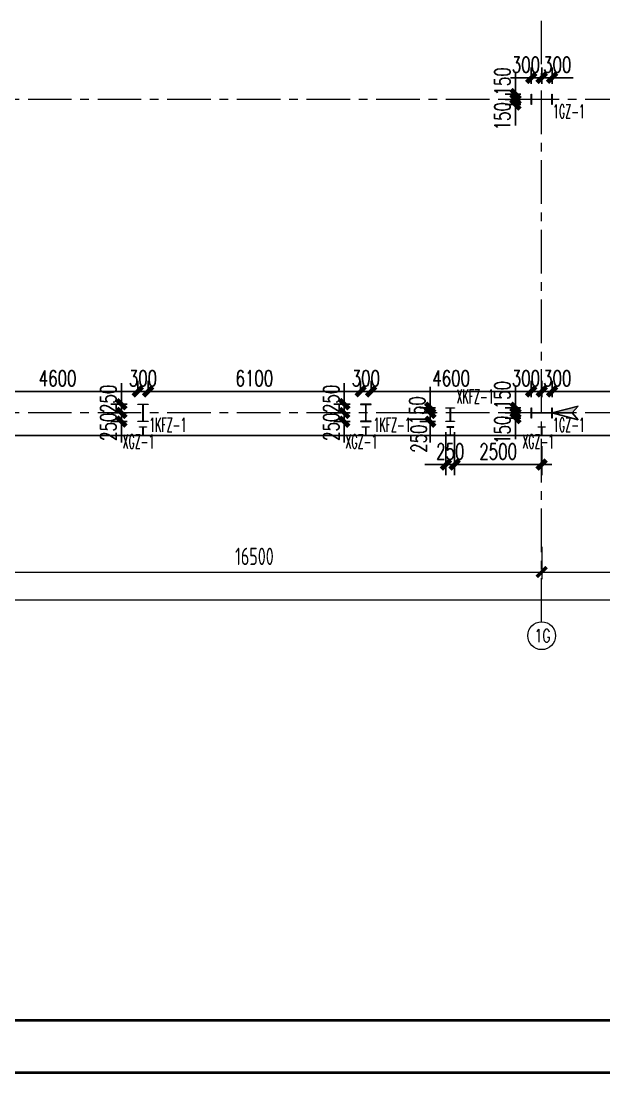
# Model space of a CAD drawing. Extents: x -1201378 to 2367219, y -619313 to 244905.
# Drawn here: x 103191 to 119930, y 118680 to 148900 of the extents above; entities that cross this region are included whole.
import ezdxf
from ezdxf.enums import TextEntityAlignment as Align

# ---------------------------------------------------------------- set-up
doc = ezdxf.new("R2010")
doc.units = 0
doc.header["$LTSCALE"] = 1000
doc.linetypes.add('CENTER', pattern=[2, 1.25, -0.25, 0.25, -0.25])
doc.linetypes.add('HIDDEN', pattern=[0.375, 0.25, -0.125])
doc.layers.get('0').update_dxf_attribs({"linetype": 'CONTINUOUS'})
doc.layers.get('Defpoints').update_dxf_attribs({"linetype": 'CONTINUOUS'})
for name, color, linetype in [('0-cxFrame', 155, 'CONTINUOUS'), ('S-CJGC', 5, 'CONTINUOUS'), ('S-DIMZ', 115, 'CONTINUOUS'), ('S-SGJ', 21, 'CONTINUOUS'), ('S-SHAPE2', 165, 'HIDDEN')]:
    doc.layers.add(name, color=color, linetype=linetype)
for name, color, linetype, lineweight in [('0-cxText', 131, 'CONTINUOUS', 25), ('S-axis', 111, 'CONTINUOUS', 0), ('S-col', 2, 'CONTINUOUS', 0), ('S-dote', 5, 'CENTER', 0)]:
    doc.layers.add(name, color=color, linetype=linetype, lineweight=lineweight)
doc.styles.add('_TCH_AXIS', font='COMPLEX', dxfattribs={"bigfont": 'GBCBIG'})
doc.styles.add('cx_tuming', font='simhei.ttf')
doc.styles.add('cx_tuqian1', font='')
doc.styles.add('SS1', font='tj-romans1.shx', dxfattribs={"width": 0.7, "bigfont": 'tj-hztxt1.shx'})
doc.styles.add('TSSD_Dimension', font='tssdeng.shx', dxfattribs={"width": 0.7, "bigfont": 'hztxt.shx'})
doc.styles.add('黑体', font='simhei.ttf', dxfattribs={"width": 0.8})
doc.styles.get('cx_tuqian1').set_extended_font_data('SimSun')
doc.dimstyles.new('S-150-ARCHI', dxfattribs={"dimscale": 150, "dimtxt": 3, "dimasz": 2, "dimexe": 2, "dimexo": 2, "dimgap": 1, "dimtad": 1, "dimdec": 0, "dimzin": 0, "dimdsep": 46, "dimtxsty": 'SS1', "dimblk1": 'TT', "dimblk2": 'TT', "dimsah": 1, "dimcen": 1, "dimclrd": 256, "dimclre": 256, "dimclrt": 256, "dimadec": 0, "dimazin": 0, "dimtfac": 1, "dimtdec": 0, "dimtix": 1, "dimtmove": 2, "dimatfit": 0, "dimldrblk": 'TT', "dimfxl": 2, "dimtolj": 1, "dimtzin": 0, "dimarcsym": 0})
doc.dimstyles.new('TSSD_200_200', dxfattribs={"dimtxt": 500, "dimasz": 200, "dimexe": 200, "dimexo": 500, "dimgap": 200, "dimtad": 1, "dimdec": 0, "dimzin": 0, "dimdsep": 46, "dimtxsty": 'TSSD_Dimension', "dimblk": 'ARCHTICK', "dimcen": 0, "dimdle": 200, "dimclrt": 7, "dimadec": 0, "dimazin": 0, "dimtfac": 1, "dimtdec": 0, "dimtix": 1, "dimtmove": 2, "dimatfit": 3, "dimfxl": 1, "dimtolj": 1, "dimtzin": 0, "dimarcsym": 0})

# ---------------------------------------------------------------- blocks, each defined once
blk = doc.blocks.new('TK22.A0 L(Dragon)')
at = {"layer": '0-cxFrame', "color": 7, "const_width": 0.5}
blk.add_lwpolyline([(0, 0), (-1486, 0), (-1486, 841), (0, 841)], close=True, dxfattribs=at)
at = {"layer": '0-cxFrame', "const_width": 0.5}
blk.add_lwpolyline([(-80, 10), (-1466, 10), (-1466, 831), (-80, 831)], close=True, dxfattribs=at)
at = {"style": '黑体', "flags": 4}
blk.add_attdef('图幅', text='', height=3.3, dxfattribs=at).set_placement((-40, 3), align=Align.RIGHT)
at = {"layer": '0-cxText', "flags": 4}
for tag, height, style, p in [('建设单位', 3.5, 'cx_tuming', (-45, 240)), ('项目名称', 3.5, 'cx_tuming', (-45, 210)), ('子项名称', 3.5, 'cx_tuming', (-45, 180)), ('工程编号', 3.3, 'cx_tuqian1', (-35, 165)), ('图名1', 3.5, 'cx_tuming', (-45, 87)), ('图名2', 3.5, 'cx_tuming', (-45, 79)), ('图名3', 3.5, 'cx_tuming', (-45, 71)), ('出图日期', 3.3, 'cx_tuqian1', (-39, 60)), ('专业', 3.3, 'cx_tuqian1', (-55, 52)), ('图号', 3.3, 'cx_tuqian1', (-55, 44)), ('版次', 3.3, 'cx_tuqian1', (-20, 44))]:
    blk.add_attdef(tag, text='', height=height, dxfattribs=dict(at, style=style)).set_placement(p, align=Align.MIDDLE)
at = {"layer": 'Defpoints', "color": 6, "flags": 4}
for tag, height, style, p in [('tufu', 3.3, '黑体', (-12, 12)), ('dwfname', 4, 'cx_tuqian1', (-80, 3))]:
    blk.add_attdef(tag, text='', height=height, dxfattribs=dict(at, style=style)).set_placement(p, align=Align.RIGHT)
blk = doc.blocks.new('_FZH')
at = {"layer": 'S-col'}
blk.add_lwpolyline([(-0.375, -0.188), (-0.375, 0.187), (-0.36, 0.187), (-0.36, 0.005), (0.36, 0.005), (0.36, 0.187), (0.375, 0.187), (0.375, -0.188), (0.36, -0.188), (0.36, -0.005), (-0.36, -0.005), (-0.36, -0.188)], close=True, dxfattribs=at)
blk = doc.blocks.new('w4234324')
at = {"layer": 'S-col', "xscale": 800.0000000000005, "yscale": 800.0000000000005, "zscale": 800.0000000000005}
for p in [(-226954, 750820), (-226954, 741820)]:
    blk.add_blockref('_FZH', p, dxfattribs=at)
blk = doc.blocks.new('_ArchTick')
at = {"color": 0, "linetype": 'ByBlock', "const_width": 0.5}
blk.add_lwpolyline([(-0.71, -0.71), (0.71, 0.71)], dxfattribs=at)
blk = doc.blocks.new('*D3024')
at = {"layer": 'Defpoints', "color": 0, "transparency": 16777216}
for p in [(-198358, 21687), (-181858, 21687), (-181858, 20460)]:
    blk.add_point(p, dxfattribs=at)
at = {"layer": 'S-axis', "color": 0, "lineweight": -2, "transparency": 16777216}
for p, q in [((-198358, 21187), (-198358, 20260)), ((-181858, 21187), (-181858, 20260)), ((-198558, 20460), (-181658, 20460))]:
    blk.add_line(p, q, dxfattribs=at)
at = {"layer": 'S-axis', "color": 0, "lineweight": -2, "transparency": 16777216, "xscale": 200, "yscale": 200, "zscale": 200, "rotation": 180}
blk.add_blockref('_ArchTick', (-198358, 20460), dxfattribs=at)
at = {"layer": 'S-axis', "color": 0, "lineweight": -2, "transparency": 16777216, "xscale": 200, "yscale": 200, "zscale": 200}
blk.add_blockref('_ArchTick', (-181858, 20460), dxfattribs=at)
at = {"layer": 'S-axis', "color": 7, "transparency": 16777216, "insert": (-190108, 20910), "char_height": 500, "attachment_point": 5, "style": 'TSSD_Dimension'}
blk.add_mtext('\\A1;16500', dxfattribs=at)
blk = doc.blocks.new('*D3025')
at = {"layer": 'Defpoints', "color": 0, "transparency": 16777216}
for p in [(-181858, 21687), (-165358, 21687), (-165358, 20460)]:
    blk.add_point(p, dxfattribs=at)
at = {"layer": 'S-axis', "color": 0, "lineweight": -2, "transparency": 16777216}
for p, q in [((-181858, 21187), (-181858, 20260)), ((-165358, 21187), (-165358, 20260)), ((-182058, 20460), (-165158, 20460))]:
    blk.add_line(p, q, dxfattribs=at)
at = {"layer": 'S-axis', "color": 0, "lineweight": -2, "transparency": 16777216, "xscale": 200, "yscale": 200, "zscale": 200, "rotation": 180}
blk.add_blockref('_ArchTick', (-181858, 20460), dxfattribs=at)
at = {"layer": 'S-axis', "color": 0, "lineweight": -2, "transparency": 16777216, "xscale": 200, "yscale": 200, "zscale": 200}
blk.add_blockref('_ArchTick', (-165358, 20460), dxfattribs=at)
at = {"layer": 'S-axis', "color": 7, "transparency": 16777216, "insert": (-173608, 20910), "char_height": 500, "attachment_point": 5, "style": 'TSSD_Dimension'}
blk.add_mtext('\\A1;16500', dxfattribs=at)
blk = doc.blocks.new('*D3034')
at = {"layer": 'Defpoints', "color": 0, "transparency": 16777216}
for p in [(-209458, 21587), (-82958, 21587), (-82958, 19660)]:
    blk.add_point(p, dxfattribs=at)
at = {"layer": 'S-axis', "color": 0, "lineweight": -2, "transparency": 16777216}
for p, q in [((-209458, 21087), (-209458, 19460)), ((-82958, 21087), (-82958, 19460)), ((-209658, 19660), (-82758, 19660))]:
    blk.add_line(p, q, dxfattribs=at)
at = {"layer": 'S-axis', "color": 0, "lineweight": -2, "transparency": 16777216, "xscale": 200, "yscale": 200, "zscale": 200, "rotation": 180}
blk.add_blockref('_ArchTick', (-209458, 19660), dxfattribs=at)
at = {"layer": 'S-axis', "color": 0, "lineweight": -2, "transparency": 16777216, "xscale": 200, "yscale": 200, "zscale": 200}
blk.add_blockref('_ArchTick', (-82958, 19660), dxfattribs=at)
at = {"layer": 'S-axis', "color": 7, "transparency": 16777216, "insert": (-146208, 20110), "char_height": 500, "attachment_point": 5, "style": 'TSSD_Dimension'}
blk.add_mtext('\\A1;126500', dxfattribs=at)
blk = doc.blocks.new('TT')
blk.add_line((-0.97, 0), (0.97, 0))
at = {"const_width": 0.45}
blk.add_lwpolyline([(-0.44, -0.44), (0.44, 0.44)], dxfattribs=at)
blk = doc.blocks.new('*D4995')
at = {"layer": 'Defpoints', "color": 0, "transparency": 16777216}
for p in [(117390, 137652), (117842, 137652), (117842, 137502)]:
    blk.add_point(p, dxfattribs=at)
at = {"layer": 'S-DIMZ', "lineweight": -2, "transparency": 16777216}
for p, q in [((117390, 137952), (117390, 138252)), ((117542, 137652), (117090, 137652)), ((117542, 137502), (117090, 137502)), ((117390, 137502), (117390, 137652)), ((117390, 137202), (117390, 136902))]:
    blk.add_line(p, q, dxfattribs=at)
at = {"layer": 'S-DIMZ', "lineweight": -2, "transparency": 16777216, "xscale": 300, "yscale": 300, "zscale": 300}
for p, rotation in [((117390, 137652), 270), ((117390, 137502), 90)]:
    blk.add_blockref('TT', p, dxfattribs=dict(at, rotation=rotation))
at = {"layer": 'S-DIMZ', "transparency": 16777216, "insert": (117015, 137168), "char_height": 450, "attachment_point": 5, "rotation": 90, "style": 'SS1'}
blk.add_mtext('\\A1;150', dxfattribs=at)
blk = doc.blocks.new('*D4996')
at = {"layer": 'Defpoints', "color": 0, "transparency": 16777216}
for p in [(117390, 137802), (117842, 137802), (117842, 137652)]:
    blk.add_point(p, dxfattribs=at)
at = {"layer": 'S-DIMZ', "lineweight": -2, "transparency": 16777216}
for p, q in [((117390, 138102), (117390, 138402)), ((117542, 137802), (117090, 137802)), ((117542, 137652), (117090, 137652)), ((117390, 137652), (117390, 137802)), ((117390, 137352), (117390, 137052))]:
    blk.add_line(p, q, dxfattribs=at)
at = {"layer": 'S-DIMZ', "lineweight": -2, "transparency": 16777216, "xscale": 300, "yscale": 300, "zscale": 300}
for p, rotation in [((117390, 137802), 270), ((117390, 137652), 90)]:
    blk.add_blockref('TT', p, dxfattribs=dict(at, rotation=rotation))
at = {"layer": 'S-DIMZ', "transparency": 16777216, "insert": (117015, 138167), "char_height": 450, "attachment_point": 5, "rotation": 90, "style": 'SS1'}
blk.add_mtext('\\A1;150', dxfattribs=at)
blk = doc.blocks.new('*D4997')
at = {"layer": 'Defpoints', "color": 0, "transparency": 16777216}
for p in [(118142, 138270), (117842, 137802), (118142, 137802)]:
    blk.add_point(p, dxfattribs=at)
at = {"layer": 'S-DIMZ', "lineweight": -2, "transparency": 16777216}
for p, q in [((117842, 138102), (117842, 138570)), ((118142, 138102), (118142, 138570)), ((117542, 138270), (117242, 138270)), ((117842, 138270), (118142, 138270)), ((118442, 138270), (118742, 138270))]:
    blk.add_line(p, q, dxfattribs=at)
at = {"layer": 'S-DIMZ', "lineweight": -2, "transparency": 16777216, "xscale": 300, "yscale": 300, "zscale": 300}
blk.add_blockref('TT', (117842, 138270), dxfattribs=at)
at = {"layer": 'S-DIMZ', "lineweight": -2, "transparency": 16777216, "xscale": 300, "yscale": 300, "zscale": 300, "rotation": 180}
blk.add_blockref('TT', (118142, 138270), dxfattribs=at)
at = {"layer": 'S-DIMZ', "transparency": 16777216, "insert": (117689, 138645), "char_height": 450, "attachment_point": 5, "style": 'SS1'}
blk.add_mtext('\\A1;300', dxfattribs=at)
blk = doc.blocks.new('*D4998')
at = {"layer": 'Defpoints', "color": 0, "transparency": 16777216}
for p in [(118442, 138270), (118142, 137802), (118442, 137802)]:
    blk.add_point(p, dxfattribs=at)
at = {"layer": 'S-DIMZ', "lineweight": -2, "transparency": 16777216}
for p, q in [((118142, 138102), (118142, 138570)), ((118442, 138102), (118442, 138570)), ((117842, 138270), (117542, 138270)), ((118142, 138270), (118442, 138270)), ((118742, 138270), (119042, 138270))]:
    blk.add_line(p, q, dxfattribs=at)
at = {"layer": 'S-DIMZ', "lineweight": -2, "transparency": 16777216, "xscale": 300, "yscale": 300, "zscale": 300}
blk.add_blockref('TT', (118142, 138270), dxfattribs=at)
at = {"layer": 'S-DIMZ', "lineweight": -2, "transparency": 16777216, "xscale": 300, "yscale": 300, "zscale": 300, "rotation": 180}
blk.add_blockref('TT', (118442, 138270), dxfattribs=at)
at = {"layer": 'S-DIMZ', "transparency": 16777216, "insert": (118589, 138645), "char_height": 450, "attachment_point": 5, "style": 'SS1'}
blk.add_mtext('\\A1;300', dxfattribs=at)
blk = doc.blocks.new('*D4979')
at = {"layer": 'Defpoints', "color": 0, "transparency": 16777216}
for p in [(117390, 146652), (117842, 146652), (117842, 146502)]:
    blk.add_point(p, dxfattribs=at)
at = {"layer": 'S-DIMZ', "lineweight": -2, "transparency": 16777216}
for p, q in [((117390, 146952), (117390, 147252)), ((117542, 146652), (117090, 146652)), ((117390, 146502), (117390, 146652)), ((117542, 146502), (117090, 146502)), ((117390, 146202), (117390, 145902))]:
    blk.add_line(p, q, dxfattribs=at)
at = {"layer": 'S-DIMZ', "lineweight": -2, "transparency": 16777216, "xscale": 300, "yscale": 300, "zscale": 300}
for p, rotation in [((117390, 146652), 270), ((117390, 146502), 90)]:
    blk.add_blockref('TT', p, dxfattribs=dict(at, rotation=rotation))
at = {"layer": 'S-DIMZ', "transparency": 16777216, "insert": (117015, 146168), "char_height": 450, "attachment_point": 5, "rotation": 90, "style": 'SS1'}
blk.add_mtext('\\A1;150', dxfattribs=at)
blk = doc.blocks.new('*D4980')
at = {"layer": 'Defpoints', "color": 0, "transparency": 16777216}
for p in [(117390, 146802), (117842, 146802), (117842, 146652)]:
    blk.add_point(p, dxfattribs=at)
at = {"layer": 'S-DIMZ', "lineweight": -2, "transparency": 16777216}
for p, q in [((117390, 147102), (117390, 147402)), ((117542, 146802), (117090, 146802)), ((117542, 146652), (117090, 146652)), ((117390, 146652), (117390, 146802)), ((117390, 146352), (117390, 146052))]:
    blk.add_line(p, q, dxfattribs=at)
at = {"layer": 'S-DIMZ', "lineweight": -2, "transparency": 16777216, "xscale": 300, "yscale": 300, "zscale": 300}
for p, rotation in [((117390, 146802), 270), ((117390, 146652), 90)]:
    blk.add_blockref('TT', p, dxfattribs=dict(at, rotation=rotation))
at = {"layer": 'S-DIMZ', "transparency": 16777216, "insert": (117015, 147167), "char_height": 450, "attachment_point": 5, "rotation": 90, "style": 'SS1'}
blk.add_mtext('\\A1;150', dxfattribs=at)
blk = doc.blocks.new('*D4981')
at = {"layer": 'Defpoints', "color": 0, "transparency": 16777216}
for p in [(118142, 147270), (117842, 146802), (118142, 146802)]:
    blk.add_point(p, dxfattribs=at)
at = {"layer": 'S-DIMZ', "lineweight": -2, "transparency": 16777216}
for p, q in [((117842, 147102), (117842, 147570)), ((118142, 147102), (118142, 147570)), ((117542, 147270), (117242, 147270)), ((117842, 147270), (118142, 147270)), ((118442, 147270), (118742, 147270))]:
    blk.add_line(p, q, dxfattribs=at)
at = {"layer": 'S-DIMZ', "lineweight": -2, "transparency": 16777216, "xscale": 300, "yscale": 300, "zscale": 300}
blk.add_blockref('TT', (117842, 147270), dxfattribs=at)
at = {"layer": 'S-DIMZ', "lineweight": -2, "transparency": 16777216, "xscale": 300, "yscale": 300, "zscale": 300, "rotation": 180}
blk.add_blockref('TT', (118142, 147270), dxfattribs=at)
at = {"layer": 'S-DIMZ', "transparency": 16777216, "insert": (117689, 147645), "char_height": 450, "attachment_point": 5, "style": 'SS1'}
blk.add_mtext('\\A1;300', dxfattribs=at)
blk = doc.blocks.new('*D4982')
at = {"layer": 'Defpoints', "color": 0, "transparency": 16777216}
for p in [(118442, 147270), (118142, 146802), (118442, 146802)]:
    blk.add_point(p, dxfattribs=at)
at = {"layer": 'S-DIMZ', "lineweight": -2, "transparency": 16777216}
for p, q in [((118142, 147102), (118142, 147570)), ((118442, 147102), (118442, 147570)), ((117842, 147270), (117542, 147270)), ((118142, 147270), (118442, 147270)), ((118742, 147270), (119042, 147270))]:
    blk.add_line(p, q, dxfattribs=at)
at = {"layer": 'S-DIMZ', "lineweight": -2, "transparency": 16777216, "xscale": 300, "yscale": 300, "zscale": 300}
blk.add_blockref('TT', (118142, 147270), dxfattribs=at)
at = {"layer": 'S-DIMZ', "lineweight": -2, "transparency": 16777216, "xscale": 300, "yscale": 300, "zscale": 300, "rotation": 180}
blk.add_blockref('TT', (118442, 147270), dxfattribs=at)
at = {"layer": 'S-DIMZ', "transparency": 16777216, "insert": (118589, 147645), "char_height": 450, "attachment_point": 5, "style": 'SS1'}
blk.add_mtext('\\A1;300', dxfattribs=at)
blk = doc.blocks.new('*D5128')
at = {"layer": 'Defpoints', "color": 0, "transparency": 16777216}
for p in [(106542, 137902), (106073, 137652), (106542, 137652)]:
    blk.add_point(p, dxfattribs=at)
at = {"layer": 'S-DIMZ', "lineweight": -2, "transparency": 16777216}
for p, q in [((106073, 138202), (106073, 138502)), ((106242, 137902), (105773, 137902)), ((106073, 137902), (106073, 137652)), ((106242, 137652), (105773, 137652)), ((106073, 137352), (106073, 137052))]:
    blk.add_line(p, q, dxfattribs=at)
at = {"layer": 'S-DIMZ', "lineweight": -2, "transparency": 16777216, "xscale": 300, "yscale": 300, "zscale": 300}
for p, rotation in [((106073, 137902), 270), ((106073, 137652), 90)]:
    blk.add_blockref('TT', p, dxfattribs=dict(at, rotation=rotation))
at = {"layer": 'S-DIMZ', "transparency": 16777216, "insert": (105698, 138055), "char_height": 450, "attachment_point": 5, "rotation": 90, "style": 'SS1'}
blk.add_mtext('\\A1;250', dxfattribs=at)
blk = doc.blocks.new('*D5129')
at = {"layer": 'Defpoints', "color": 0, "transparency": 16777216}
for p in [(106542, 137652), (106073, 137402), (106542, 137402)]:
    blk.add_point(p, dxfattribs=at)
at = {"layer": 'S-DIMZ', "lineweight": -2, "transparency": 16777216}
for p, q in [((106073, 137952), (106073, 138252)), ((106242, 137652), (105773, 137652)), ((106073, 137652), (106073, 137402)), ((106242, 137402), (105773, 137402)), ((106073, 137102), (106073, 136802))]:
    blk.add_line(p, q, dxfattribs=at)
at = {"layer": 'S-DIMZ', "lineweight": -2, "transparency": 16777216, "xscale": 300, "yscale": 300, "zscale": 300}
for p, rotation in [((106073, 137652), 270), ((106073, 137402), 90)]:
    blk.add_blockref('TT', p, dxfattribs=dict(at, rotation=rotation))
at = {"layer": 'S-DIMZ', "transparency": 16777216, "insert": (105698, 137254), "char_height": 450, "attachment_point": 5, "rotation": 90, "style": 'SS1'}
blk.add_mtext('\\A1;250', dxfattribs=at)
blk = doc.blocks.new('*D5130')
at = {"layer": 'Defpoints', "color": 0, "transparency": 16777216}
for p in [(106842, 138270), (106542, 137902), (106842, 137902)]:
    blk.add_point(p, dxfattribs=at)
at = {"layer": 'S-DIMZ', "lineweight": -2, "transparency": 16777216}
for p, q in [((106542, 138202), (106542, 138570)), ((106842, 138202), (106842, 138570)), ((106242, 138270), (105942, 138270)), ((106542, 138270), (106842, 138270)), ((107142, 138270), (107442, 138270))]:
    blk.add_line(p, q, dxfattribs=at)
at = {"layer": 'S-DIMZ', "lineweight": -2, "transparency": 16777216, "xscale": 300, "yscale": 300, "zscale": 300}
blk.add_blockref('TT', (106542, 138270), dxfattribs=at)
at = {"layer": 'S-DIMZ', "lineweight": -2, "transparency": 16777216, "xscale": 300, "yscale": 300, "zscale": 300, "rotation": 180}
blk.add_blockref('TT', (106842, 138270), dxfattribs=at)
at = {"layer": 'S-DIMZ', "transparency": 16777216, "insert": (106692, 138645), "char_height": 450, "attachment_point": 5, "style": 'SS1'}
blk.add_mtext('\\A1;300', dxfattribs=at)
blk = doc.blocks.new('*D5131')
at = {"layer": 'Defpoints', "color": 0, "transparency": 16777216}
for p in [(112942, 137902), (112473, 137652), (112942, 137652)]:
    blk.add_point(p, dxfattribs=at)
at = {"layer": 'S-DIMZ', "lineweight": -2, "transparency": 16777216}
for p, q in [((112473, 138202), (112473, 138502)), ((112642, 137902), (112173, 137902)), ((112473, 137902), (112473, 137652)), ((112642, 137652), (112173, 137652)), ((112473, 137352), (112473, 137052))]:
    blk.add_line(p, q, dxfattribs=at)
at = {"layer": 'S-DIMZ', "lineweight": -2, "transparency": 16777216, "xscale": 300, "yscale": 300, "zscale": 300}
for p, rotation in [((112473, 137902), 270), ((112473, 137652), 90)]:
    blk.add_blockref('TT', p, dxfattribs=dict(at, rotation=rotation))
at = {"layer": 'S-DIMZ', "transparency": 16777216, "insert": (112098, 138055), "char_height": 450, "attachment_point": 5, "rotation": 90, "style": 'SS1'}
blk.add_mtext('\\A1;250', dxfattribs=at)
blk = doc.blocks.new('*D5132')
at = {"layer": 'Defpoints', "color": 0, "transparency": 16777216}
for p in [(112942, 137652), (112473, 137402), (112942, 137402)]:
    blk.add_point(p, dxfattribs=at)
at = {"layer": 'S-DIMZ', "lineweight": -2, "transparency": 16777216}
for p, q in [((112473, 137952), (112473, 138252)), ((112642, 137652), (112173, 137652)), ((112473, 137652), (112473, 137402)), ((112642, 137402), (112173, 137402)), ((112473, 137102), (112473, 136802))]:
    blk.add_line(p, q, dxfattribs=at)
at = {"layer": 'S-DIMZ', "lineweight": -2, "transparency": 16777216, "xscale": 300, "yscale": 300, "zscale": 300}
for p, rotation in [((112473, 137652), 270), ((112473, 137402), 90)]:
    blk.add_blockref('TT', p, dxfattribs=dict(at, rotation=rotation))
at = {"layer": 'S-DIMZ', "transparency": 16777216, "insert": (112098, 137254), "char_height": 450, "attachment_point": 5, "rotation": 90, "style": 'SS1'}
blk.add_mtext('\\A1;250', dxfattribs=at)
blk = doc.blocks.new('*D5133')
at = {"layer": 'Defpoints', "color": 0, "transparency": 16777216}
for p in [(113242, 138270), (112942, 137902), (113242, 137902)]:
    blk.add_point(p, dxfattribs=at)
at = {"layer": 'S-DIMZ', "lineweight": -2, "transparency": 16777216}
for p, q in [((112942, 138202), (112942, 138570)), ((113242, 138202), (113242, 138570)), ((112642, 138270), (112342, 138270)), ((112942, 138270), (113242, 138270)), ((113542, 138270), (113842, 138270))]:
    blk.add_line(p, q, dxfattribs=at)
at = {"layer": 'S-DIMZ', "lineweight": -2, "transparency": 16777216, "xscale": 300, "yscale": 300, "zscale": 300}
blk.add_blockref('TT', (112942, 138270), dxfattribs=at)
at = {"layer": 'S-DIMZ', "lineweight": -2, "transparency": 16777216, "xscale": 300, "yscale": 300, "zscale": 300, "rotation": 180}
blk.add_blockref('TT', (113242, 138270), dxfattribs=at)
at = {"layer": 'S-DIMZ', "transparency": 16777216, "insert": (113092, 138645), "char_height": 450, "attachment_point": 5, "style": 'SS1'}
blk.add_mtext('\\A1;300', dxfattribs=at)
blk = doc.blocks.new('*D5134')
at = {"layer": 'Defpoints', "color": 0, "transparency": 16777216}
for p in [(106542, 138270), (106542, 137902), (101942, 137802)]:
    blk.add_point(p, dxfattribs=at)
at = {"layer": 'S-DIMZ', "lineweight": -2, "transparency": 16777216}
for p, q in [((101942, 138102), (101942, 138570)), ((106542, 138202), (106542, 138570)), ((102242, 138270), (106242, 138270))]:
    blk.add_line(p, q, dxfattribs=at)
at = {"layer": 'S-DIMZ', "lineweight": -2, "transparency": 16777216, "xscale": 300, "yscale": 300, "zscale": 300, "rotation": 180}
blk.add_blockref('TT', (101942, 138270), dxfattribs=at)
at = {"layer": 'S-DIMZ', "lineweight": -2, "transparency": 16777216, "xscale": 300, "yscale": 300, "zscale": 300}
blk.add_blockref('TT', (106542, 138270), dxfattribs=at)
at = {"layer": 'S-DIMZ', "transparency": 16777216, "insert": (104242, 138645), "char_height": 450, "attachment_point": 5, "style": 'SS1'}
blk.add_mtext('\\A1;4600', dxfattribs=at)
blk = doc.blocks.new('*D5135')
at = {"layer": 'Defpoints', "color": 0, "transparency": 16777216}
for p in [(106842, 138270), (106842, 137902), (112942, 137902)]:
    blk.add_point(p, dxfattribs=at)
at = {"layer": 'S-DIMZ', "lineweight": -2, "transparency": 16777216}
for p, q in [((106842, 138202), (106842, 138570)), ((112942, 138202), (112942, 138570)), ((112642, 138270), (107142, 138270))]:
    blk.add_line(p, q, dxfattribs=at)
at = {"layer": 'S-DIMZ', "lineweight": -2, "transparency": 16777216, "xscale": 300, "yscale": 300, "zscale": 300, "rotation": 180}
blk.add_blockref('TT', (106842, 138270), dxfattribs=at)
at = {"layer": 'S-DIMZ', "lineweight": -2, "transparency": 16777216, "xscale": 300, "yscale": 300, "zscale": 300}
blk.add_blockref('TT', (112942, 138270), dxfattribs=at)
at = {"layer": 'S-DIMZ', "transparency": 16777216, "insert": (109892, 138645), "char_height": 450, "attachment_point": 5, "style": 'SS1'}
blk.add_mtext('\\A1;6100', dxfattribs=at)
blk = doc.blocks.new('*D5136')
at = {"layer": 'Defpoints', "color": 0, "transparency": 16777216}
for p in [(113242, 138270), (113242, 137902), (117842, 137802)]:
    blk.add_point(p, dxfattribs=at)
at = {"layer": 'S-DIMZ', "lineweight": -2, "transparency": 16777216}
for p, q in [((113242, 138202), (113242, 138570)), ((117842, 138102), (117842, 138570)), ((117542, 138270), (113542, 138270))]:
    blk.add_line(p, q, dxfattribs=at)
at = {"layer": 'S-DIMZ', "lineweight": -2, "transparency": 16777216, "xscale": 300, "yscale": 300, "zscale": 300, "rotation": 180}
blk.add_blockref('TT', (113242, 138270), dxfattribs=at)
at = {"layer": 'S-DIMZ', "lineweight": -2, "transparency": 16777216, "xscale": 300, "yscale": 300, "zscale": 300}
blk.add_blockref('TT', (117842, 138270), dxfattribs=at)
at = {"layer": 'S-DIMZ', "transparency": 16777216, "insert": (115542, 138645), "char_height": 450, "attachment_point": 5, "style": 'SS1'}
blk.add_mtext('\\A1;4600', dxfattribs=at)
blk = doc.blocks.new('*D5140')
at = {"layer": 'Defpoints', "color": 0, "transparency": 16777216}
for p in [(123042, 138270), (123042, 137902), (118442, 137802)]:
    blk.add_point(p, dxfattribs=at)
at = {"layer": 'S-DIMZ', "lineweight": -2, "transparency": 16777216}
for p, q in [((118442, 138102), (118442, 138570)), ((123042, 138202), (123042, 138570)), ((118742, 138270), (122742, 138270))]:
    blk.add_line(p, q, dxfattribs=at)
at = {"layer": 'S-DIMZ', "lineweight": -2, "transparency": 16777216, "xscale": 300, "yscale": 300, "zscale": 300, "rotation": 180}
blk.add_blockref('TT', (118442, 138270), dxfattribs=at)
at = {"layer": 'S-DIMZ', "lineweight": -2, "transparency": 16777216, "xscale": 300, "yscale": 300, "zscale": 300}
blk.add_blockref('TT', (123042, 138270), dxfattribs=at)
at = {"layer": 'S-DIMZ', "transparency": 16777216, "insert": (120742, 138645), "char_height": 450, "attachment_point": 5, "style": 'SS1'}
blk.add_mtext('\\A1;4600', dxfattribs=at)
blk = doc.blocks.new('S-CJGC')
at = {"layer": 'S-CJGC'}
for p, q in [((-131, -119), (0, 381)), ((131, -119), (0, 381)), ((0, 381), (0, 0)), ((0, 0), (-131, -119)), ((0, 0), (131, -119))]:
    blk.add_line(p, q, dxfattribs=at)
blk.add_solid([(131, -119), (0, 0), (0, 381)], dxfattribs=at)
blk = doc.blocks.new('*D6789')
at = {"layer": 'Defpoints', "color": 0, "transparency": 16777216}
for p in [(114943, 137652), (115391, 137802), (115391, 137652)]:
    blk.add_point(p, dxfattribs=at)
at = {"layer": 'S-DIMZ', "lineweight": -2, "transparency": 16777216}
for p, q in [((114943, 138102), (114943, 138402)), ((115091, 137802), (114643, 137802)), ((115091, 137652), (114643, 137652)), ((114943, 137802), (114943, 137652)), ((114943, 137352), (114943, 137052))]:
    blk.add_line(p, q, dxfattribs=at)
at = {"layer": 'S-DIMZ', "lineweight": -2, "transparency": 16777216, "xscale": 300, "yscale": 300, "zscale": 300}
for p, rotation in [((114943, 137802), 270), ((114943, 137652), 90)]:
    blk.add_blockref('TT', p, dxfattribs=dict(at, rotation=rotation))
at = {"layer": 'S-DIMZ', "transparency": 16777216, "insert": (114568, 137727), "char_height": 450, "attachment_point": 5, "rotation": 90, "style": 'SS1'}
blk.add_mtext('\\A1;150', dxfattribs=at)
blk = doc.blocks.new('*D6790')
at = {"layer": 'Defpoints', "color": 0, "transparency": 16777216}
for p in [(115391, 137652), (114943, 137402), (115391, 137402)]:
    blk.add_point(p, dxfattribs=at)
at = {"layer": 'S-DIMZ', "lineweight": -2, "transparency": 16777216}
for p, q in [((114943, 137952), (114943, 138252)), ((115091, 137652), (114643, 137652)), ((114943, 137652), (114943, 137402)), ((115091, 137402), (114643, 137402)), ((114943, 137102), (114943, 136802))]:
    blk.add_line(p, q, dxfattribs=at)
at = {"layer": 'S-DIMZ', "lineweight": -2, "transparency": 16777216, "xscale": 300, "yscale": 300, "zscale": 300}
for p, rotation in [((114943, 137652), 270), ((114943, 137402), 90)]:
    blk.add_blockref('TT', p, dxfattribs=dict(at, rotation=rotation))
at = {"layer": 'S-DIMZ', "transparency": 16777216, "insert": (114613, 136915), "char_height": 450, "attachment_point": 5, "rotation": 90, "style": 'SS1'}
blk.add_mtext('\\A1;250', dxfattribs=at)
blk = doc.blocks.new('*D6791')
at = {"layer": 'Defpoints', "color": 0, "transparency": 16777216}
for p in [(115391, 137402), (115641, 137402), (115641, 136170)]:
    blk.add_point(p, dxfattribs=at)
at = {"layer": 'S-DIMZ', "lineweight": -2, "transparency": 16777216}
for p, q in [((115391, 137102), (115391, 135870)), ((115641, 137102), (115641, 135870)), ((115091, 136170), (114791, 136170)), ((115391, 136170), (115641, 136170)), ((115941, 136170), (116241, 136170))]:
    blk.add_line(p, q, dxfattribs=at)
at = {"layer": 'S-DIMZ', "lineweight": -2, "transparency": 16777216, "xscale": 300, "yscale": 300, "zscale": 300}
blk.add_blockref('TT', (115391, 136170), dxfattribs=at)
at = {"layer": 'S-DIMZ', "lineweight": -2, "transparency": 16777216, "xscale": 300, "yscale": 300, "zscale": 300, "rotation": 180}
blk.add_blockref('TT', (115641, 136170), dxfattribs=at)
at = {"layer": 'S-DIMZ', "transparency": 16777216, "insert": (115516, 136545), "char_height": 450, "attachment_point": 5, "style": 'SS1'}
blk.add_mtext('\\A1;250', dxfattribs=at)
blk = doc.blocks.new('*D6792')
at = {"layer": 'Defpoints', "color": 0, "transparency": 16777216}
for p in [(115641, 137402), (118142, 137002), (118142, 136170)]:
    blk.add_point(p, dxfattribs=at)
at = {"layer": 'S-DIMZ', "lineweight": -2, "transparency": 16777216}
for p, q in [((115641, 137102), (115641, 135870)), ((118142, 136702), (118142, 135870)), ((115941, 136170), (117842, 136170))]:
    blk.add_line(p, q, dxfattribs=at)
at = {"layer": 'S-DIMZ', "lineweight": -2, "transparency": 16777216, "xscale": 300, "yscale": 300, "zscale": 300, "rotation": 180}
blk.add_blockref('TT', (115641, 136170), dxfattribs=at)
at = {"layer": 'S-DIMZ', "lineweight": -2, "transparency": 16777216, "xscale": 300, "yscale": 300, "zscale": 300}
blk.add_blockref('TT', (118142, 136170), dxfattribs=at)
at = {"layer": 'S-DIMZ', "transparency": 16777216, "insert": (116892, 136545), "char_height": 450, "attachment_point": 5, "style": 'SS1'}
blk.add_mtext('\\A1;2500', dxfattribs=at)
blk = doc.blocks.new('1#轴网')
at = {"layer": 'S-axis'}
blk.add_circle((-181858.5, 18633.1), 400, dxfattribs=at)
at = {"layer": 'S-dote'}
for p, q in [((-181858.5, 19033.1), (-181858.5, 124689.3)), ((-99358.5, 34027), (-216950.7, 34027)), ((-99358.5, 25027), (-216950.7, 25027))]:
    blk.add_line(p, q, dxfattribs=at)
at = {"layer": 'S-axis', "style": '_TCH_AXIS', "width": 0.705882}
blk.add_text('1G', height=374.97, dxfattribs=at).set_placement((-182066.4, 18445.6))
at = {"layer": 'S-axis'}
for p1, p2, distance, picture, middle in [((-209458.5, 21587), (-82958.5, 21587), -1926.7, '*D3034', (-146208.5, 20110.3)), ((-198358.5, 21687), (-181858.5, 21687), -1226.7, '*D3024', (-190108.5, 20910.3)), ((-181858.5, 21687), (-165358.5, 21687), -1226.7, '*D3025', (-173608.5, 20910.3))]:
    dim = blk.add_aligned_dim(p1=p1, p2=p2, distance=distance, dimstyle='TSSD_200_200', dxfattribs=at)
    dim.commit()
    dim.dimension.update_dxf_attribs({"geometry": picture, "text_midpoint": middle})

msp = doc.modelspace()

# ---------------------------------------------------------------- linework, layer by layer
at = {"layer": 'S-col'}
for points in [[(106841.5, 137401.8), (106541.5, 137401.8), (106541.5, 137413.8), (106687.5, 137413.8), (106687.5, 137889.8), (106541.5, 137889.8), (106541.5, 137901.8), (106841.5, 137901.8), (106841.5, 137889.8), (106695.5, 137889.8), (106695.5, 137413.8), (106841.5, 137413.8)], [(112941.5, 137401.8), (113241.5, 137401.8), (113241.5, 137413.8), (113095.5, 137413.8), (113095.5, 137889.8), (113241.5, 137889.8), (113241.5, 137901.8), (112941.5, 137901.8), (112941.5, 137889.8), (113087.5, 137889.8), (113087.5, 137413.8), (112941.5, 137413.8)], [(106791.5, 137001.8), (106591.5, 137001.8), (106591.5, 137013.8), (106687.5, 137013.8), (106687.5, 137239.8), (106591.5, 137239.8), (106591.5, 137251.8), (106791.5, 137251.8), (106791.5, 137239.8), (106695.5, 137239.8), (106695.5, 137013.8), (106791.5, 137013.8)], [(113191.5, 137001.8), (112991.5, 137001.8), (112991.5, 137013.8), (113087.5, 137013.8), (113087.5, 137239.8), (112991.5, 137239.8), (112991.5, 137251.8), (113191.5, 137251.8), (113191.5, 137239.8), (113095.5, 137239.8), (113095.5, 137013.8), (113191.5, 137013.8)], [(118241.5, 137001.8), (118041.5, 137001.8), (118041.5, 137013.8), (118137.5, 137013.8), (118137.5, 137239.8), (118041.5, 137239.8), (118041.5, 137251.8), (118241.5, 137251.8), (118241.5, 137239.8), (118145.5, 137239.8), (118145.5, 137013.8), (118241.5, 137013.8)]]:
    msp.add_lwpolyline(points, close=True, dxfattribs=at)
at = {"layer": 'S-col', "color": 1}
msp.add_lwpolyline([(115641.5, 137413.8), (115641.5, 137401.8), (115391.5, 137401.8), (115391.5, 137413.8), (115512.5, 137413.8), (115512.5, 137789.8), (115391.5, 137789.8), (115391.5, 137801.8), (115641.5, 137801.8), (115641.5, 137789.8), (115520.5, 137789.8), (115520.5, 137413.8)], close=True, dxfattribs=at)
at = {"layer": 'S-col', "color": 3}
msp.add_lwpolyline([(115616.5, 137251.8), (115416.5, 137251.8), (115416.5, 137239.8), (115512.5, 137239.8), (115512.5, 137013.8), (115416.5, 137013.8), (115416.5, 137001.8), (115616.5, 137001.8), (115616.5, 137013.8), (115520.5, 137013.8), (115520.5, 137239.8), (115616.5, 137239.8)], close=True, dxfattribs=at)
at = {"layer": 'S-SHAPE2', "ltscale": 2, "const_width": 50}
msp.add_lwpolyline([(201041.5, 137001.8), (90591.5, 137001.8), (90591.5, 156136.3), (114006.5, 228301.8), (201041.5, 228301.8)], dxfattribs=at)

# ---------------------------------------------------------------- block references
at = {"layer": '0-cxFrame', "xscale": 150, "yscale": 150, "zscale": 150}
msp.add_blockref('TK22.A0 L(Dragon)', (267181.8, 118717.3), dxfattribs=at)
at = {"layer": 'S-axis'}
msp.add_blockref('1#轴网', (300000, 112624.8), dxfattribs=at)
at = {"layer": 'S-CJGC', "xscale": 1.5, "yscale": 1.5, "zscale": 1.5, "rotation": 90}
msp.add_blockref('S-CJGC', (119013.3, 137651.8), dxfattribs=at)
at = {"layer": 'S-col'}
msp.add_blockref('w4234324', (345095.7, -604168.2), dxfattribs=at)

# ---------------------------------------------------------------- texts
at = {"layer": 'S-SGJ', "style": 'SS1', "width": 0.5}
for s, p in [('1GZ-1', (118465.5, 146308.2)), ('XKFZ-1', (115695.3, 138121.4)), ('1KFZ-1', (106869.1, 137308.2)), ('1KFZ-1', (113309.7, 137308.2)), ('1GZ-1', (118465.5, 137308.2)), ('XGZ-1', (106106.1, 136829.7)), ('XGZ-1', (112506.1, 136829.7)), ('XGZ-1', (117585.1, 136829.7))]:
    msp.add_text(s, height=400, dxfattribs=at).set_placement(p, align=Align.MIDDLE_LEFT)

# ---------------------------------------------------------------- dimensions: what is measured, and where the dimension line sits
at = {"layer": 'S-DIMZ'}
for base, p1, p2, picture, middle in [((118141.5, 147270), (117841.5, 146801.8), (118141.5, 146801.8), '*D4981', (117688.6, 147645)), ((118441.5, 147270), (118141.5, 146801.8), (118441.5, 146801.8), '*D4982', (118589.3, 147645)), ((118141.5, 138270), (117841.5, 137801.8), (118141.5, 137801.8), '*D4997', (117688.6, 138645)), ((118441.5, 138270), (118141.5, 137801.8), (118441.5, 137801.8), '*D4998', (118589.3, 138645))]:
    dim = msp.add_linear_dim(base=base, p1=p1, p2=p2, dimstyle='S-150-ARCHI', dxfattribs=at)
    dim.commit()
    dim.dimension.update_dxf_attribs({"geometry": picture, "text_midpoint": middle, "dimtype": 160})
for base, p1, p2, angle, picture, middle in [((117390.1, 146801.8), (117841.5, 146651.8), (117841.5, 146801.8), 90, '*D4980', (117015.1, 147166.7)), ((117390.1, 146651.8), (117841.5, 146501.8), (117841.5, 146651.8), 90, '*D4979', (117015.1, 146168)), ((106073.4, 137651.8), (106541.5, 137901.8), (106541.5, 137651.8), 270, '*D5128', (105698.4, 138054.7)), ((112473.4, 137651.8), (112941.5, 137901.8), (112941.5, 137651.8), 270, '*D5131', (112098.4, 138054.7)), ((117390.1, 137801.8), (117841.5, 137651.8), (117841.5, 137801.8), 90, '*D4996', (117015.1, 138166.7)), ((106073.4, 137401.8), (106541.5, 137651.8), (106541.5, 137401.8), 270, '*D5129', (105698.4, 137254.1)), ((112473.4, 137401.8), (112941.5, 137651.8), (112941.5, 137401.8), 270, '*D5132', (112098.4, 137254.1)), ((114943.3, 137401.8), (115391.5, 137651.8), (115391.5, 137401.8), 90, '*D6790', (114613.5, 136915.4)), ((117390.1, 137651.8), (117841.5, 137501.8), (117841.5, 137651.8), 90, '*D4995', (117015.1, 137168))]:
    dim = msp.add_linear_dim(base=base, p1=p1, p2=p2, angle=angle, dimstyle='S-150-ARCHI', dxfattribs=at)
    dim.commit()
    dim.dimension.update_dxf_attribs({"geometry": picture, "text_midpoint": middle, "dimtype": 160})
for base, p1, p2, picture, middle in [((106541.5, 138270), (101941.5, 137801.8), (106541.5, 137901.8), '*D5134', (104241.5, 138645)), ((106841.5, 138270), (106541.5, 137901.8), (106841.5, 137901.8), '*D5130', (106691.5, 138645)), ((113241.5, 138270), (112941.5, 137901.8), (113241.5, 137901.8), '*D5133', (113091.5, 138645)), ((123041.5, 138270), (118441.5, 137801.8), (123041.5, 137901.8), '*D5140', (120741.5, 138645)), ((115641.5, 136169.7), (115391.5, 137401.8), (115641.5, 137401.8), '*D6791', (115516.5, 136544.7)), ((118141.5, 136169.7), (115641.5, 137401.8), (118141.5, 137001.8), '*D6792', (116891.5, 136544.7))]:
    dim = msp.add_linear_dim(base=base, p1=p1, p2=p2, dimstyle='S-150-ARCHI', dxfattribs=at)
    dim.commit()
    dim.dimension.update_dxf_attribs({"geometry": picture, "text_midpoint": middle})
for base, p1, p2, angle, picture, middle in [((106841.5, 138270), (112941.5, 137901.8), (106841.5, 137901.8), 180, '*D5135', (109891.5, 138645)), ((113241.5, 138270), (117841.5, 137801.8), (113241.5, 137901.8), 180, '*D5136', (115541.5, 138645)), ((114943.3, 137651.8), (115391.5, 137801.8), (115391.5, 137651.8), 90, '*D6789', (114568.3, 137726.8))]:
    dim = msp.add_linear_dim(base=base, p1=p1, p2=p2, angle=angle, dimstyle='S-150-ARCHI', dxfattribs=at)
    dim.commit()
    dim.dimension.update_dxf_attribs({"geometry": picture, "text_midpoint": middle})

doc.saveas('drawing.dxf')
